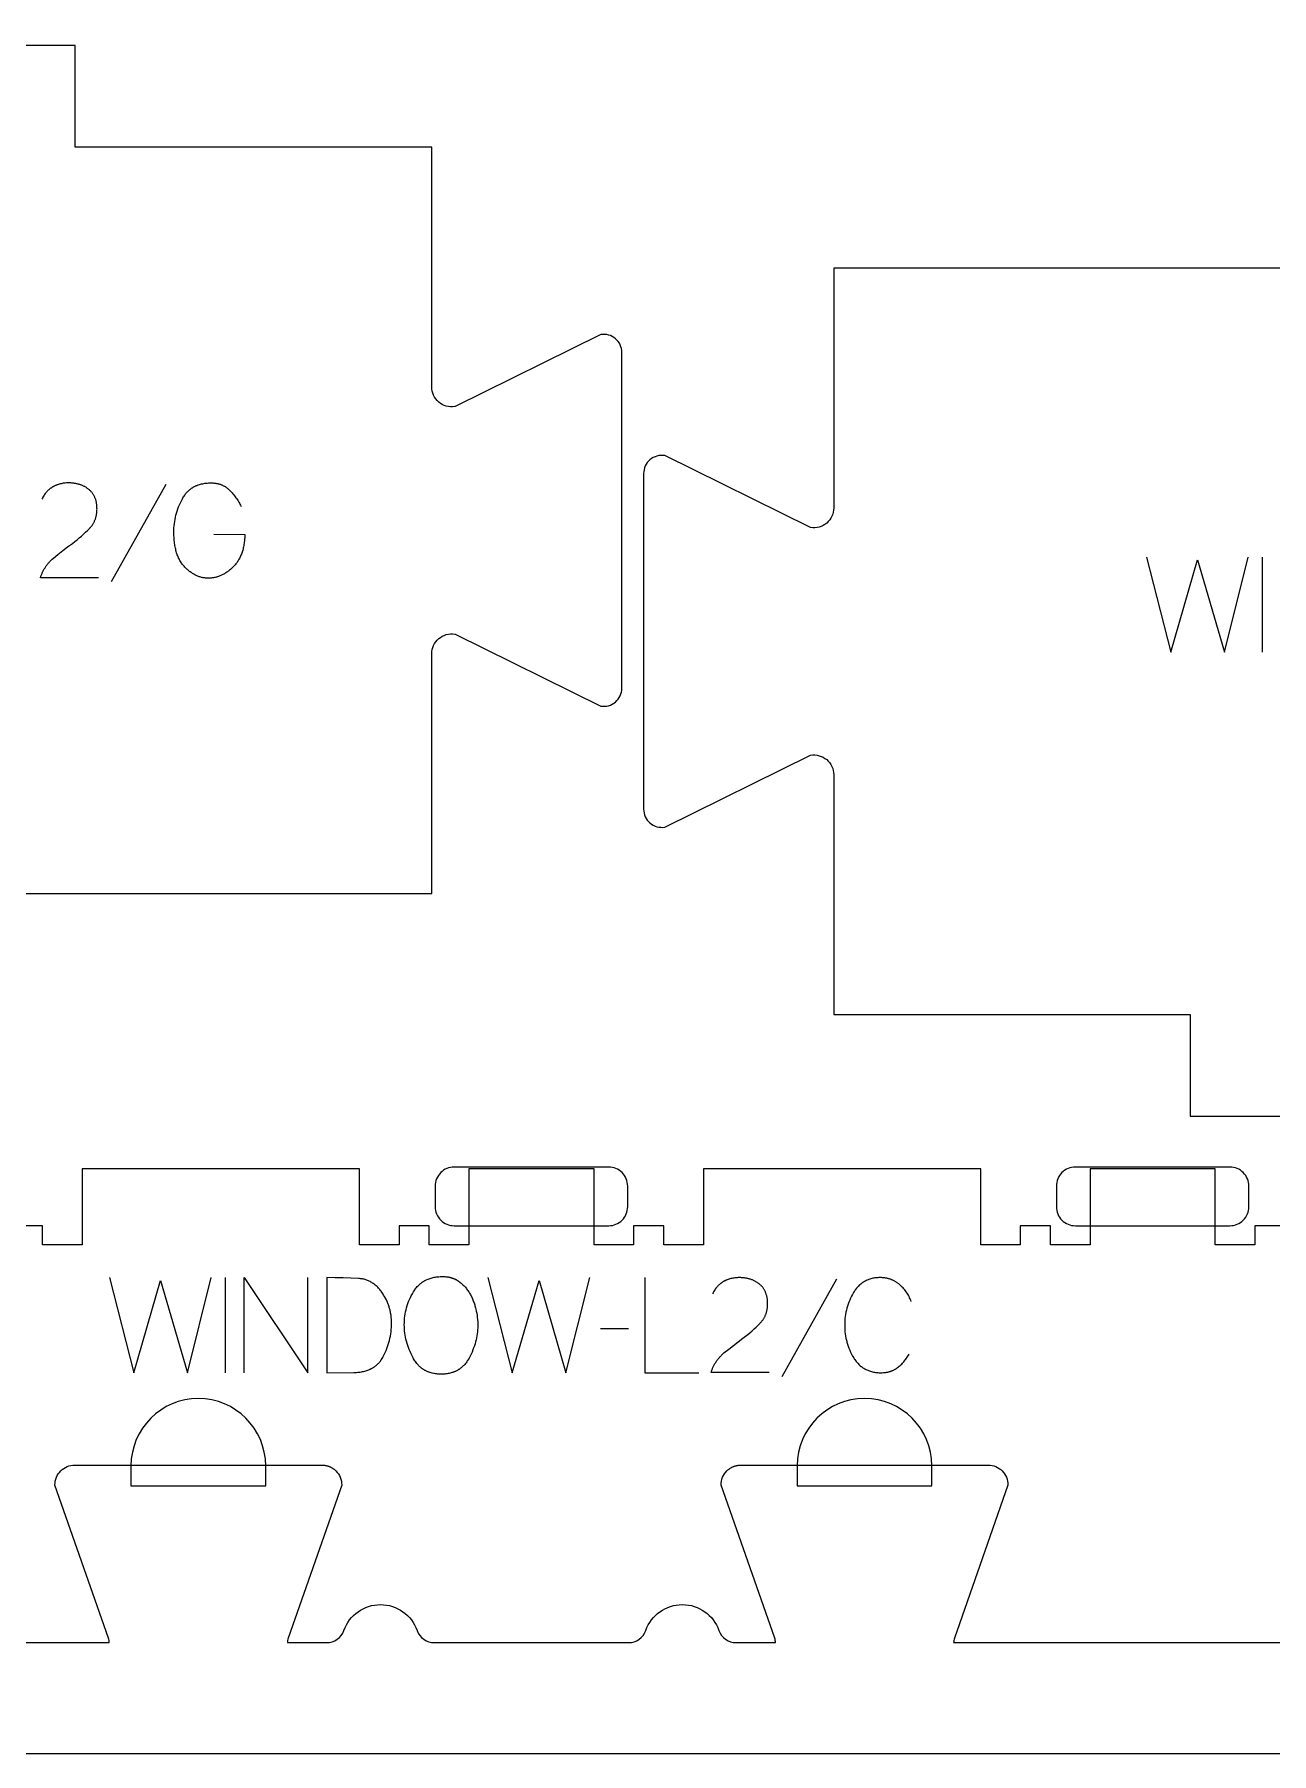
# Model space of a CAD drawing. Extents: x 0 to 4485, y 0 to 8771.
# Drawn here: x 824 to 1214, y 3763 to 4305 of the extents above; entities that cross this region are included whole.
import ezdxf

# ---------------------------------------------------------------- set-up
doc = ezdxf.new("R2010")
doc.units = 0
for name, color, linetype in [('0_SHEET_SPRUCEPLY_2440X122', 1, 'CONTINUOUS'), ('1_ANYTOOL_1MMDEEP_LABELS_S', 2, 'CONTINUOUS'), ('4_ANYTOOL_CUTTHROUGH_OUTSI', 5, 'CONTINUOUS'), ('5_ANYTOOL_HALF_MILL_9MM_IN', 3, 'CONTINUOUS')]:
    doc.layers.add(name, color=color, linetype=linetype)

msp = doc.modelspace()

# ---------------------------------------------------------------- linework, layer by layer
at = {"layer": '0_SHEET_SPRUCEPLY_2440X122'}
msp.add_lwpolyline([(371.7, 4982.59), (371.7, 3762.59), (2811.7, 3762.59), (2811.7, 4982.59)], close=True, dxfattribs=at)
at = {"layer": '1_ANYTOOL_1MMDEEP_LABELS_S', "color": 2}
for points in [[(843.81, 4133.44), (825.51, 4133.49), (825.65, 4133.94), (825.73, 4134.17), (825.81, 4134.39), (825.9, 4134.61), (825.99, 4134.83), (826.08, 4135.04), (826.18, 4135.25), (826.28, 4135.46), (826.38, 4135.67), (826.49, 4135.88), (826.6, 4136.08), (826.71, 4136.28), (826.83, 4136.48), (826.95, 4136.67), (827.08, 4136.87), (827.2, 4137.06), (827.34, 4137.25), (827.47, 4137.43), (827.61, 4137.62), (827.75, 4137.8), (827.9, 4137.98), (828.05, 4138.15), (828.2, 4138.33), (828.36, 4138.5), (828.52, 4138.67), (828.68, 4138.84), (828.85, 4139), (829.02, 4139.16), (829.2, 4139.32), (829.56, 4139.64), (831.03, 4140.85), (832.52, 4142.04), (834.03, 4143.2), (835.56, 4144.33), (836.31, 4144.89), (837.04, 4145.46), (837.76, 4146.04), (838.44, 4146.62), (839.11, 4147.22), (839.76, 4147.82), (840.38, 4148.43), (840.98, 4149.04), (841.12, 4149.2), (841.26, 4149.36), (841.4, 4149.52), (841.53, 4149.68), (841.66, 4149.85), (841.78, 4150.02), (841.9, 4150.19), (842.01, 4150.36), (842.12, 4150.53), (842.22, 4150.71), (842.32, 4150.89), (842.41, 4151.07), (842.5, 4151.25), (842.59, 4151.44), (842.67, 4151.63), (842.75, 4151.82), (842.82, 4152.01), (842.88, 4152.21), (842.95, 4152.4), (843, 4152.6), (843.06, 4152.8), (843.11, 4153.01), (843.15, 4153.21), (843.19, 4153.42), (843.22, 4153.63), (843.25, 4153.85), (843.28, 4154.06), (843.3, 4154.28), (843.31, 4154.5), (843.33, 4154.72), (843.33, 4154.95), (843.34, 4155.17), (843.33, 4155.42), (843.33, 4155.67), (843.31, 4155.91), (843.3, 4156.15), (843.27, 4156.38), (843.25, 4156.61), (843.21, 4156.84), (843.18, 4157.07), (843.14, 4157.29), (843.09, 4157.5), (843.04, 4157.71), (842.98, 4157.92), (842.92, 4158.13), (842.85, 4158.33), (842.78, 4158.52), (842.7, 4158.72), (842.62, 4158.91), (842.54, 4159.09), (842.44, 4159.28), (842.35, 4159.45), (842.25, 4159.63), (842.14, 4159.8), (842.03, 4159.97), (841.91, 4160.13), (841.79, 4160.29), (841.67, 4160.45), (841.54, 4160.6), (841.4, 4160.75), (841.26, 4160.89), (841.11, 4161.03), (840.96, 4161.17), (840.81, 4161.3), (840.65, 4161.43), (840.49, 4161.55), (840.32, 4161.68), (840.15, 4161.79), (839.98, 4161.91), (839.81, 4162.01), (839.64, 4162.12), (839.46, 4162.22), (839.28, 4162.32), (839.1, 4162.41), (838.91, 4162.5), (838.72, 4162.58), (838.53, 4162.66), (838.34, 4162.74), (838.14, 4162.81), (837.95, 4162.88), (837.75, 4162.94), (837.54, 4163), (837.34, 4163.05), (837.13, 4163.11), (836.92, 4163.15), (836.7, 4163.2), (836.49, 4163.23), (836.27, 4163.27), (836.04, 4163.3), (835.82, 4163.33), (835.59, 4163.35), (835.36, 4163.37), (835.13, 4163.38), (834.9, 4163.39), (834.42, 4163.4), (834.05, 4163.4), (833.69, 4163.38), (833.34, 4163.36), (832.99, 4163.32), (832.65, 4163.28), (832.32, 4163.22), (831.99, 4163.16), (831.67, 4163.08), (831.36, 4163), (831.2, 4162.95), (831.05, 4162.9), (830.9, 4162.85), (830.75, 4162.8), (830.6, 4162.74), (830.46, 4162.68), (830.31, 4162.62), (830.17, 4162.56), (830.03, 4162.49), (829.89, 4162.42), (829.75, 4162.35), (829.61, 4162.28), (829.48, 4162.2), (829.34, 4162.13), (829.21, 4162.04), (829.08, 4161.96), (828.95, 4161.88), (828.83, 4161.79), (828.7, 4161.7), (828.58, 4161.6), (828.45, 4161.51), (828.33, 4161.41), (828.22, 4161.31), (828.1, 4161.2), (827.98, 4161.1), (827.87, 4160.99), (827.76, 4160.88), (827.65, 4160.77), (827.54, 4160.65), (827.43, 4160.53), (827.32, 4160.41), (827.22, 4160.29), (827.02, 4160.03), (826.82, 4159.77), (826.63, 4159.5), (826.45, 4159.21), (826.27, 4158.92), (826.1, 4158.61), (825.94, 4158.3)], [(865.02, 4162.93), (847.84, 4132.16)], [(880.24, 4147.2), (890.01, 4147.16), (889.97, 4146.33), (889.91, 4145.53), (889.87, 4145.13), (889.82, 4144.75), (889.77, 4144.37), (889.71, 4143.99), (889.64, 4143.63), (889.57, 4143.27), (889.49, 4142.91), (889.41, 4142.56), (889.31, 4142.22), (889.21, 4141.89), (889.11, 4141.56), (888.99, 4141.23), (888.88, 4140.92), (888.75, 4140.6), (888.62, 4140.3), (888.48, 4140), (888.33, 4139.71), (888.18, 4139.42), (888.02, 4139.15), (887.86, 4138.87), (887.69, 4138.61), (887.51, 4138.35), (887.32, 4138.09), (887.13, 4137.84), (886.93, 4137.6), (886.73, 4137.37), (886.52, 4137.14), (886.3, 4136.91), (886.08, 4136.7), (885.86, 4136.49), (885.63, 4136.29), (885.41, 4136.09), (885.18, 4135.9), (884.95, 4135.72), (884.72, 4135.54), (884.49, 4135.37), (884.26, 4135.21), (884.03, 4135.06), (883.8, 4134.91), (883.56, 4134.77), (883.32, 4134.63), (883.09, 4134.5), (882.85, 4134.38), (882.61, 4134.27), (882.37, 4134.16), (882.13, 4134.06), (881.88, 4133.97), (881.64, 4133.88), (881.39, 4133.8), (881.14, 4133.72), (880.9, 4133.66), (880.65, 4133.6), (880.4, 4133.54), (880.14, 4133.5), (879.89, 4133.46), (879.64, 4133.42), (879.38, 4133.4), (879.12, 4133.38), (878.87, 4133.36), (878.61, 4133.36), (878.35, 4133.36), (878.09, 4133.37), (877.83, 4133.38), (877.58, 4133.4), (877.33, 4133.43), (877.07, 4133.47), (876.82, 4133.51), (876.57, 4133.56), (876.33, 4133.62), (876.08, 4133.68), (875.83, 4133.75), (875.59, 4133.83), (875.35, 4133.92), (875.11, 4134.01), (874.87, 4134.11), (874.63, 4134.21), (874.4, 4134.33), (874.16, 4134.45), (873.93, 4134.58), (873.69, 4134.71), (873.46, 4134.85), (873.24, 4135), (873.01, 4135.16), (872.78, 4135.32), (872.56, 4135.49), (872.33, 4135.66), (872.11, 4135.85), (871.89, 4136.04), (871.67, 4136.24), (871.45, 4136.44), (871.24, 4136.65), (871.02, 4136.87), (870.81, 4137.1), (870.61, 4137.33), (870.41, 4137.57), (870.22, 4137.82), (870.03, 4138.08), (869.86, 4138.34), (869.69, 4138.61), (869.52, 4138.89), (869.36, 4139.18), (869.21, 4139.48), (869.07, 4139.78), (868.93, 4140.09), (868.8, 4140.41), (868.68, 4140.73), (868.56, 4141.06), (868.45, 4141.4), (868.35, 4141.75), (868.25, 4142.11), (868.16, 4142.47), (868.07, 4142.84), (868, 4143.22), (867.93, 4143.61), (867.86, 4144), (867.81, 4144.4), (867.76, 4144.81), (867.71, 4145.23), (867.65, 4146.08), (867.61, 4146.97), (867.59, 4147.89), (867.6, 4148.56), (867.63, 4149.24), (867.69, 4149.91), (867.76, 4150.58), (867.85, 4151.25), (867.97, 4151.91), (868.11, 4152.57), (868.26, 4153.23), (868.44, 4153.88), (868.64, 4154.53), (868.86, 4155.18), (869.1, 4155.82), (869.36, 4156.46), (869.64, 4157.1), (869.95, 4157.73), (870.27, 4158.36), (870.44, 4158.67), (870.62, 4158.97), (870.81, 4159.26), (871, 4159.54), (871.2, 4159.82), (871.3, 4159.95), (871.4, 4160.08), (871.51, 4160.2), (871.62, 4160.33), (871.73, 4160.45), (871.84, 4160.57), (871.95, 4160.68), (872.07, 4160.8), (872.18, 4160.91), (872.3, 4161.02), (872.42, 4161.13), (872.55, 4161.23), (872.67, 4161.33), (872.8, 4161.43), (872.92, 4161.53), (873.05, 4161.63), (873.18, 4161.72), (873.32, 4161.81), (873.45, 4161.89), (873.59, 4161.98), (873.73, 4162.06), (873.87, 4162.14), (874.01, 4162.22), (874.15, 4162.29), (874.3, 4162.37), (874.44, 4162.44), (874.59, 4162.5), (874.74, 4162.57), (874.9, 4162.63), (875.05, 4162.69), (875.21, 4162.75), (875.36, 4162.81), (875.69, 4162.91), (876.01, 4163), (876.35, 4163.09), (876.69, 4163.16), (877.04, 4163.22), (877.4, 4163.28), (877.76, 4163.32), (878.14, 4163.36), (878.51, 4163.38), (878.9, 4163.4), (879.29, 4163.4), (879.52, 4163.4), (879.74, 4163.39), (879.96, 4163.38), (880.17, 4163.36), (880.38, 4163.34), (880.6, 4163.32), (880.8, 4163.29), (881.01, 4163.26), (881.21, 4163.22), (881.41, 4163.18), (881.61, 4163.13), (881.8, 4163.08), (881.99, 4163.03), (882.18, 4162.97), (882.37, 4162.9), (882.55, 4162.83), (882.74, 4162.76), (882.92, 4162.68), (883.09, 4162.6), (883.27, 4162.51), (883.44, 4162.42), (883.6, 4162.33), (883.77, 4162.23), (883.93, 4162.12), (884.09, 4162.01), (884.25, 4161.9), (884.41, 4161.78), (884.56, 4161.66), (884.71, 4161.53), (884.86, 4161.4), (885, 4161.27), (885.14, 4161.13), (885.42, 4160.84), (885.69, 4160.55), (885.96, 4160.26), (886.22, 4159.96), (886.47, 4159.65), (886.71, 4159.34), (886.95, 4159.03), (887.18, 4158.71), (887.41, 4158.38), (887.63, 4158.06), (887.84, 4157.72), (888.05, 4157.38), (888.25, 4157.04), (888.44, 4156.69), (888.63, 4156.34), (888.81, 4155.99)], [(1174.44, 4139.99), (1182.15, 4109.99), (1190.59, 4139.09), (1199.08, 4109.99), (1206.58, 4139.99)], [(1210.95, 4139.99), (1210.95, 4109.99)], [(847.26, 3912.73), (854.97, 3882.73), (863.41, 3911.83), (871.9, 3882.73), (879.4, 3912.73)], [(883.77, 3912.73), (883.77, 3882.73)], [(889.77, 3882.73), (889.77, 3912.73), (909.83, 3882.73), (909.83, 3912.73)], [(966.66, 3912.73), (974.37, 3882.73), (982.81, 3911.83), (991.3, 3882.73), (998.8, 3912.73)], [(1016.16, 3912.73), (1016.16, 3882.73), (1033.26, 3882.73)], [(1055.41, 3882.77), (1037.11, 3882.82), (1037.26, 3883.27), (1037.34, 3883.5), (1037.42, 3883.72), (1037.51, 3883.94), (1037.59, 3884.16), (1037.69, 3884.37), (1037.78, 3884.58), (1037.88, 3884.79), (1037.99, 3885), (1038.09, 3885.21), (1038.2, 3885.41), (1038.32, 3885.61), (1038.44, 3885.81), (1038.56, 3886), (1038.68, 3886.2), (1038.81, 3886.39), (1038.94, 3886.58), (1039.08, 3886.76), (1039.22, 3886.95), (1039.36, 3887.13), (1039.51, 3887.31), (1039.66, 3887.48), (1039.81, 3887.66), (1039.97, 3887.83), (1040.13, 3888), (1040.29, 3888.17), (1040.46, 3888.33), (1040.63, 3888.49), (1040.8, 3888.65), (1041.16, 3888.97), (1042.64, 3890.18), (1044.13, 3891.37), (1045.64, 3892.53), (1047.16, 3893.66), (1047.92, 3894.22), (1048.65, 3894.79), (1049.36, 3895.37), (1050.05, 3895.95), (1050.72, 3896.55), (1051.36, 3897.15), (1051.98, 3897.76), (1052.58, 3898.37), (1052.73, 3898.53), (1052.87, 3898.69), (1053.01, 3898.85), (1053.14, 3899.01), (1053.26, 3899.18), (1053.39, 3899.35), (1053.5, 3899.52), (1053.62, 3899.69), (1053.72, 3899.86), (1053.83, 3900.04), (1053.93, 3900.22), (1054.02, 3900.4), (1054.11, 3900.58), (1054.2, 3900.77), (1054.28, 3900.96), (1054.35, 3901.15), (1054.42, 3901.34), (1054.49, 3901.54), (1054.55, 3901.73), (1054.61, 3901.93), (1054.66, 3902.14), (1054.71, 3902.34), (1054.75, 3902.55), (1054.79, 3902.75), (1054.83, 3902.96), (1054.86, 3903.18), (1054.88, 3903.39), (1054.9, 3903.61), (1054.92, 3903.83), (1054.93, 3904.05), (1054.94, 3904.28), (1054.94, 3904.5), (1054.94, 3904.75), (1054.93, 3905), (1054.92, 3905.24), (1054.9, 3905.48), (1054.88, 3905.71), (1054.85, 3905.95), (1054.82, 3906.17), (1054.78, 3906.4), (1054.74, 3906.62), (1054.69, 3906.83), (1054.64, 3907.04), (1054.59, 3907.25), (1054.52, 3907.46), (1054.46, 3907.66), (1054.39, 3907.86), (1054.31, 3908.05), (1054.23, 3908.24), (1054.14, 3908.42), (1054.05, 3908.61), (1053.95, 3908.79), (1053.85, 3908.96), (1053.75, 3909.13), (1053.63, 3909.3), (1053.52, 3909.46), (1053.4, 3909.62), (1053.27, 3909.78), (1053.14, 3909.93), (1053.01, 3910.08), (1052.86, 3910.22), (1052.72, 3910.36), (1052.57, 3910.5), (1052.41, 3910.63), (1052.25, 3910.76), (1052.09, 3910.89), (1051.93, 3911.01), (1051.76, 3911.12), (1051.59, 3911.24), (1051.42, 3911.35), (1051.24, 3911.45), (1051.07, 3911.55), (1050.89, 3911.65), (1050.7, 3911.74), (1050.52, 3911.83), (1050.33, 3911.91), (1050.14, 3911.99), (1049.95, 3912.07), (1049.75, 3912.14), (1049.55, 3912.21), (1049.35, 3912.27), (1049.15, 3912.33), (1048.94, 3912.38), (1048.73, 3912.44), (1048.52, 3912.48), (1048.31, 3912.53), (1048.09, 3912.57), (1047.87, 3912.6), (1047.65, 3912.63), (1047.43, 3912.66), (1047.2, 3912.68), (1046.97, 3912.7), (1046.74, 3912.71), (1046.5, 3912.72), (1046.03, 3912.73), (1045.66, 3912.73), (1045.3, 3912.71), (1044.95, 3912.69), (1044.6, 3912.65), (1044.26, 3912.61), (1043.93, 3912.55), (1043.6, 3912.49), (1043.28, 3912.41), (1042.96, 3912.33), (1042.81, 3912.28), (1042.66, 3912.23), (1042.51, 3912.18), (1042.36, 3912.13), (1042.21, 3912.07), (1042.06, 3912.01), (1041.92, 3911.95), (1041.77, 3911.89), (1041.63, 3911.82), (1041.49, 3911.76), (1041.35, 3911.68), (1041.22, 3911.61), (1041.08, 3911.53), (1040.95, 3911.46), (1040.82, 3911.38), (1040.69, 3911.29), (1040.56, 3911.21), (1040.43, 3911.12), (1040.31, 3911.03), (1040.18, 3910.93), (1040.06, 3910.84), (1039.94, 3910.74), (1039.82, 3910.64), (1039.7, 3910.53), (1039.59, 3910.43), (1039.47, 3910.32), (1039.36, 3910.21), (1039.25, 3910.1), (1039.14, 3909.98), (1039.04, 3909.86), (1038.93, 3909.74), (1038.83, 3909.62), (1038.62, 3909.36), (1038.43, 3909.1), (1038.24, 3908.83), (1038.05, 3908.54), (1037.88, 3908.25), (1037.71, 3907.95), (1037.54, 3907.63)], [(1076.63, 3912.26), (1059.44, 3881.49)], [(1100.24, 3905.23), (1100.08, 3905.63), (1099.91, 3906.03), (1099.73, 3906.41), (1099.54, 3906.79), (1099.34, 3907.16), (1099.13, 3907.51), (1098.91, 3907.86), (1098.68, 3908.2), (1098.44, 3908.54), (1098.19, 3908.86), (1097.93, 3909.17), (1097.67, 3909.48), (1097.39, 3909.77), (1097.1, 3910.06), (1096.8, 3910.34), (1096.49, 3910.61), (1096.33, 3910.74), (1096.17, 3910.87), (1096.01, 3910.99), (1095.85, 3911.11), (1095.68, 3911.22), (1095.51, 3911.33), (1095.34, 3911.44), (1095.17, 3911.54), (1094.99, 3911.64), (1094.82, 3911.73), (1094.64, 3911.82), (1094.46, 3911.9), (1094.27, 3911.98), (1094.09, 3912.06), (1093.9, 3912.13), (1093.71, 3912.2), (1093.52, 3912.27), (1093.32, 3912.33), (1093.13, 3912.38), (1092.93, 3912.43), (1092.73, 3912.48), (1092.53, 3912.52), (1092.32, 3912.56), (1092.12, 3912.6), (1091.91, 3912.63), (1091.7, 3912.66), (1091.48, 3912.68), (1091.27, 3912.7), (1091.05, 3912.71), (1090.83, 3912.72), (1090.61, 3912.73), (1090.38, 3912.73), (1090.04, 3912.73), (1089.7, 3912.71), (1089.37, 3912.69), (1089.04, 3912.66), (1088.72, 3912.62), (1088.41, 3912.57), (1088.1, 3912.51), (1087.79, 3912.44), (1087.49, 3912.36), (1087.19, 3912.27), (1086.9, 3912.18), (1086.62, 3912.07), (1086.34, 3911.96), (1086.2, 3911.9), (1086.07, 3911.83), (1085.93, 3911.77), (1085.8, 3911.7), (1085.67, 3911.63), (1085.54, 3911.56), (1085.41, 3911.48), (1085.28, 3911.41), (1085.15, 3911.33), (1085.03, 3911.25), (1084.9, 3911.16), (1084.78, 3911.08), (1084.66, 3910.99), (1084.54, 3910.9), (1084.3, 3910.71), (1084.07, 3910.51), (1083.84, 3910.31), (1083.62, 3910.09), (1083.41, 3909.87), (1083.2, 3909.63), (1082.99, 3909.39), (1082.79, 3909.14), (1082.6, 3908.88), (1082.41, 3908.61), (1082.23, 3908.33), (1082.05, 3908.04), (1081.71, 3907.45), (1081.39, 3906.85), (1081.09, 3906.25), (1080.82, 3905.63), (1080.57, 3905.02), (1080.34, 3904.39), (1080.13, 3903.76), (1079.94, 3903.12), (1079.78, 3902.47), (1079.64, 3901.81), (1079.52, 3901.15), (1079.42, 3900.48), (1079.34, 3899.8), (1079.28, 3899.12), (1079.25, 3898.43), (1079.24, 3897.73), (1079.25, 3897.03), (1079.29, 3896.34), (1079.34, 3895.66), (1079.42, 3894.98), (1079.52, 3894.31), (1079.64, 3893.65), (1079.79, 3893), (1079.87, 3892.67), (1079.95, 3892.35), (1080.05, 3892.03), (1080.14, 3891.71), (1080.25, 3891.39), (1080.35, 3891.07), (1080.47, 3890.76), (1080.59, 3890.45), (1080.84, 3889.83), (1081.12, 3889.22), (1081.42, 3888.61), (1081.75, 3888.01), (1082.09, 3887.42), (1082.27, 3887.14), (1082.46, 3886.86), (1082.65, 3886.59), (1082.85, 3886.32), (1083.05, 3886.07), (1083.26, 3885.83), (1083.48, 3885.6), (1083.7, 3885.37), (1083.93, 3885.16), (1084.16, 3884.95), (1084.4, 3884.75), (1084.52, 3884.66), (1084.64, 3884.56), (1084.77, 3884.47), (1084.89, 3884.39), (1085.02, 3884.3), (1085.15, 3884.22), (1085.28, 3884.13), (1085.41, 3884.06), (1085.54, 3883.98), (1085.68, 3883.9), (1085.81, 3883.83), (1085.95, 3883.76), (1086.23, 3883.63), (1086.51, 3883.51), (1086.8, 3883.39), (1087.1, 3883.29), (1087.4, 3883.19), (1087.7, 3883.1), (1088.02, 3883.02), (1088.34, 3882.96), (1088.66, 3882.9), (1088.99, 3882.85), (1089.33, 3882.8), (1089.67, 3882.77), (1090.02, 3882.75), (1090.37, 3882.74), (1090.73, 3882.73), (1091.11, 3882.74), (1091.48, 3882.76), (1091.67, 3882.77), (1091.85, 3882.79), (1092.03, 3882.81), (1092.21, 3882.83), (1092.39, 3882.86), (1092.56, 3882.89), (1092.74, 3882.92), (1092.91, 3882.96), (1093.08, 3883), (1093.25, 3883.04), (1093.41, 3883.09), (1093.58, 3883.14), (1093.74, 3883.19), (1093.9, 3883.25), (1094.06, 3883.31), (1094.22, 3883.37), (1094.37, 3883.43), (1094.52, 3883.5), (1094.68, 3883.57), (1094.83, 3883.65), (1094.97, 3883.73), (1095.12, 3883.81), (1095.26, 3883.89), (1095.4, 3883.98), (1095.55, 3884.07), (1095.68, 3884.16), (1095.82, 3884.26), (1095.96, 3884.36), (1096.22, 3884.57), (1096.48, 3884.78), (1096.73, 3885), (1096.98, 3885.23), (1097.23, 3885.47), (1097.47, 3885.71), (1097.7, 3885.97), (1097.93, 3886.22), (1098.15, 3886.49), (1098.37, 3886.76), (1098.58, 3887.04), (1098.78, 3887.33), (1098.98, 3887.63), (1099.18, 3887.93), (1099.37, 3888.24), (1099.56, 3888.56)], [(1011.01, 3896.62), (1002.23, 3896.53)]]:
    msp.add_lwpolyline(points, dxfattribs=at)
for points in [[(915.87, 3912.73), (915.87, 3882.73), (924.4, 3882.82), (924.81, 3882.83), (925.21, 3882.85), (925.61, 3882.88), (926, 3882.91), (926.38, 3882.96), (926.75, 3883.02), (927.11, 3883.09), (927.47, 3883.16), (927.82, 3883.25), (928.16, 3883.34), (928.49, 3883.45), (928.81, 3883.56), (929.13, 3883.69), (929.29, 3883.75), (929.44, 3883.82), (929.59, 3883.89), (929.74, 3883.96), (929.89, 3884.04), (930.03, 3884.11), (930.18, 3884.19), (930.32, 3884.27), (930.46, 3884.36), (930.6, 3884.45), (930.73, 3884.53), (930.87, 3884.63), (931, 3884.72), (931.13, 3884.82), (931.26, 3884.91), (931.38, 3885.02), (931.51, 3885.12), (931.63, 3885.22), (931.75, 3885.33), (931.87, 3885.44), (931.98, 3885.55), (932.1, 3885.67), (932.21, 3885.79), (932.32, 3885.91), (932.43, 3886.03), (932.53, 3886.15), (932.64, 3886.28), (932.74, 3886.41), (932.84, 3886.54), (932.94, 3886.67), (933.04, 3886.81), (933.13, 3886.95), (933.31, 3887.23), (933.49, 3887.53), (933.66, 3887.83), (933.97, 3888.45), (934.27, 3889.07), (934.54, 3889.71), (934.8, 3890.34), (935.03, 3890.98), (935.25, 3891.63), (935.44, 3892.28), (935.62, 3892.94), (935.77, 3893.61), (935.9, 3894.28), (936.01, 3894.95), (936.11, 3895.63), (936.18, 3896.32), (936.23, 3897.01), (936.26, 3897.71), (936.27, 3898.42), (936.26, 3899.01), (936.23, 3899.61), (936.18, 3900.19), (936.11, 3900.77), (936.03, 3901.34), (935.98, 3901.63), (935.92, 3901.91), (935.86, 3902.19), (935.79, 3902.47), (935.72, 3902.75), (935.65, 3903.02), (935.57, 3903.3), (935.48, 3903.57), (935.39, 3903.85), (935.3, 3904.12), (935.2, 3904.38), (935.09, 3904.65), (934.99, 3904.92), (934.87, 3905.18), (934.63, 3905.71), (934.37, 3906.23), (934.08, 3906.74), (933.78, 3907.25), (933.59, 3907.55), (933.39, 3907.85), (933.19, 3908.14), (932.99, 3908.41), (932.78, 3908.68), (932.57, 3908.94), (932.35, 3909.19), (932.13, 3909.44), (931.91, 3909.67), (931.69, 3909.89), (931.46, 3910.1), (931.23, 3910.31), (930.99, 3910.5), (930.75, 3910.69), (930.51, 3910.87), (930.26, 3911.03), (930.02, 3911.19), (929.76, 3911.34), (929.51, 3911.48), (929.25, 3911.61), (928.99, 3911.73), (928.72, 3911.84), (928.45, 3911.95), (928.18, 3912.04), (927.9, 3912.12), (927.62, 3912.2), (927.34, 3912.26), (927.06, 3912.32), (926.77, 3912.37), (926.47, 3912.4), (926.18, 3912.43), (925.88, 3912.45), (923.44, 3912.56), (920.96, 3912.64), (918.44, 3912.7)], [(952.34, 3913.07), (952.71, 3913.07), (953.08, 3913.05), (953.43, 3913.02), (953.78, 3912.98), (953.96, 3912.96), (954.13, 3912.93), (954.3, 3912.9), (954.46, 3912.87), (954.63, 3912.83), (954.79, 3912.79), (954.96, 3912.75), (955.12, 3912.7), (955.27, 3912.66), (955.43, 3912.61), (955.59, 3912.55), (955.74, 3912.5), (955.89, 3912.44), (956.04, 3912.38), (956.19, 3912.31), (956.33, 3912.24), (956.48, 3912.17), (956.62, 3912.1), (956.76, 3912.02), (956.9, 3911.94), (957.04, 3911.86), (957.18, 3911.77), (957.31, 3911.69), (957.44, 3911.6), (957.7, 3911.41), (957.95, 3911.21), (958.2, 3911.01), (958.44, 3910.81), (958.68, 3910.59), (958.91, 3910.38), (959.14, 3910.15), (959.35, 3909.92), (959.57, 3909.68), (959.77, 3909.44), (959.97, 3909.19), (960.17, 3908.93), (960.36, 3908.67), (960.54, 3908.4), (960.72, 3908.13), (960.89, 3907.85), (961.06, 3907.56), (961.22, 3907.27), (961.37, 3906.98), (961.52, 3906.68), (961.66, 3906.38), (961.8, 3906.08), (961.93, 3905.77), (962.06, 3905.46), (962.18, 3905.14), (962.29, 3904.82), (962.4, 3904.5), (962.51, 3904.17), (962.6, 3903.84), (962.7, 3903.51), (962.78, 3903.17), (962.86, 3902.83), (963.01, 3902.15), (963.13, 3901.47), (963.24, 3900.8), (963.33, 3900.14), (963.4, 3899.49), (963.45, 3898.84), (963.47, 3898.2), (963.48, 3897.56), (963.47, 3896.92), (963.44, 3896.28), (963.39, 3895.65), (963.31, 3895.01), (963.21, 3894.37), (963.1, 3893.73), (962.95, 3893.1), (962.79, 3892.46), (962.61, 3891.82), (962.4, 3891.18), (962.18, 3890.55), (961.93, 3889.91), (961.66, 3889.27), (961.37, 3888.63), (961.05, 3888), (960.72, 3887.36), (960.54, 3887.05), (960.36, 3886.74), (960.17, 3886.45), (959.98, 3886.16), (959.78, 3885.89), (959.57, 3885.63), (959.36, 3885.37), (959.14, 3885.13), (959.03, 3885.01), (958.91, 3884.89), (958.8, 3884.78), (958.68, 3884.67), (958.56, 3884.56), (958.44, 3884.46), (958.32, 3884.35), (958.2, 3884.25), (958.07, 3884.15), (957.95, 3884.06), (957.82, 3883.96), (957.69, 3883.87), (957.56, 3883.79), (957.43, 3883.7), (957.29, 3883.62), (957.16, 3883.53), (957.02, 3883.46), (956.88, 3883.38), (956.74, 3883.31), (956.6, 3883.24), (956.46, 3883.17), (956.31, 3883.1), (956.17, 3883.04), (956.02, 3882.98), (955.87, 3882.92), (955.72, 3882.86), (955.56, 3882.81), (955.41, 3882.76), (955.1, 3882.66), (954.78, 3882.58), (954.45, 3882.5), (954.12, 3882.44), (953.78, 3882.38), (953.44, 3882.34), (953.09, 3882.3), (952.73, 3882.28), (952.37, 3882.26), (952, 3882.26), (951.62, 3882.26), (951.24, 3882.28), (950.87, 3882.31), (950.51, 3882.34), (950.15, 3882.39), (949.8, 3882.44), (949.46, 3882.51), (949.13, 3882.58), (948.8, 3882.67), (948.47, 3882.77), (948.32, 3882.82), (948.16, 3882.87), (948, 3882.93), (947.85, 3882.99), (947.7, 3883.05), (947.55, 3883.12), (947.4, 3883.18), (947.25, 3883.25), (947.1, 3883.32), (946.96, 3883.4), (946.82, 3883.48), (946.68, 3883.56), (946.54, 3883.64), (946.4, 3883.72), (946.27, 3883.81), (946.13, 3883.9), (946, 3883.99), (945.87, 3884.09), (945.74, 3884.19), (945.61, 3884.29), (945.49, 3884.39), (945.37, 3884.49), (945.24, 3884.6), (945.12, 3884.71), (945, 3884.82), (944.89, 3884.94), (944.77, 3885.06), (944.66, 3885.18), (944.55, 3885.3), (944.43, 3885.43), (944.22, 3885.68), (944.01, 3885.95), (943.81, 3886.23), (943.61, 3886.52), (943.42, 3886.82), (943.24, 3887.13), (943.06, 3887.45), (942.73, 3888.09), (942.41, 3888.74), (942.12, 3889.39), (941.85, 3890.04), (941.6, 3890.69), (941.38, 3891.34), (941.17, 3891.99), (940.99, 3892.64), (940.83, 3893.29), (940.69, 3893.94), (940.57, 3894.6), (940.47, 3895.25), (940.4, 3895.9), (940.34, 3896.55), (940.31, 3897.21), (940.3, 3897.86), (940.31, 3898.55), (940.34, 3899.24), (940.4, 3899.92), (940.48, 3900.6), (940.58, 3901.27), (940.71, 3901.93), (940.85, 3902.59), (941.02, 3903.24), (941.21, 3903.89), (941.43, 3904.53), (941.67, 3905.17), (941.93, 3905.8), (942.21, 3906.42), (942.51, 3907.04), (942.84, 3907.65), (943.19, 3908.25), (943.38, 3908.55), (943.57, 3908.84), (943.76, 3909.11), (943.97, 3909.38), (944.18, 3909.64), (944.39, 3909.89), (944.62, 3910.13), (944.85, 3910.36), (944.97, 3910.47), (945.08, 3910.58), (945.21, 3910.69), (945.33, 3910.8), (945.45, 3910.9), (945.58, 3911), (945.7, 3911.1), (945.83, 3911.19), (945.96, 3911.28), (946.1, 3911.37), (946.23, 3911.46), (946.37, 3911.55), (946.5, 3911.63), (946.64, 3911.71), (946.78, 3911.79), (946.93, 3911.87), (947.07, 3911.94), (947.21, 3912.01), (947.51, 3912.15), (947.81, 3912.28), (948.12, 3912.4), (948.44, 3912.5), (948.76, 3912.6), (949.09, 3912.69), (949.42, 3912.77), (949.76, 3912.84), (950.11, 3912.9), (950.47, 3912.96), (950.83, 3913), (951.2, 3913.03), (951.57, 3913.06), (951.95, 3913.07)]]:
    msp.add_lwpolyline(points, close=True, dxfattribs=at)
at = {"layer": '4_ANYTOOL_CUTTHROUGH_OUTSI', "color": 5}
for points in [[(536.96, 4033.85), (948.96, 4033.85), (948.96, 4109.51), (948.96, 4109.51, -0.463455), (956.23, 4115.68), (956.27, 4115.67), (956.3, 4115.66), (1002.3, 4093), (1002.3, 4093, 0.218803), (1006.92, 4094.29, 0.220464), (1008.96, 4098.68), (1008.96, 4204.51, 0.461531), (1002.3, 4210.19), (956.3, 4187.54), (956.27, 4187.52), (956.23, 4187.51), (956.23, 4187.51, -0.463455), (948.96, 4193.68), (948.96, 4269.35), (836.46, 4269.35), (836.46, 4269.6), (836.46, 4301.35), (536.96, 4301.35)], [(1487.79, 4231.18), (1075.79, 4231.18), (1075.79, 4155.51), (1075.79, 4155.51, -0.463455), (1068.51, 4149.34), (1068.47, 4149.35), (1068.44, 4149.37), (1022.45, 4172.02), (1022.45, 4172.02, 0.461531), (1015.79, 4166.34), (1015.79, 4060.51, 0.461531), (1022.45, 4054.83), (1068.44, 4077.49), (1068.47, 4077.5), (1068.51, 4077.51), (1068.51, 4077.51, -0.463455), (1075.79, 4071.34), (1075.79, 3995.68), (1188.29, 3995.68), (1188.29, 3995.43), (1188.29, 3963.68), (1487.79, 3963.68)], [(708.51, 3797.6), (847.2, 3797.6, 0.061485), (846.97, 3798.99), (830.07, 3847.27), (830.06, 3847.31), (830.06, 3847.35), (830.06, 3847.35, -0.414214), (836.31, 3853.6), (914.31, 3853.6), (914.46, 3853.6), (914.61, 3853.59), (914.76, 3853.58), (914.91, 3853.57), (915.06, 3853.55), (915.21, 3853.53), (915.37, 3853.51), (915.52, 3853.48), (915.67, 3853.45), (915.82, 3853.41), (915.97, 3853.37), (916.12, 3853.33), (916.26, 3853.29), (916.41, 3853.23), (916.56, 3853.18), (916.7, 3853.12), (916.84, 3853.06), (916.98, 3853), (917.12, 3852.93), (917.26, 3852.86), (917.4, 3852.78), (917.53, 3852.7), (917.66, 3852.62), (917.79, 3852.54), (917.92, 3852.45), (918.04, 3852.36), (918.16, 3852.27), (918.28, 3852.17), (918.4, 3852.08), (918.51, 3851.98), (918.62, 3851.87), (918.73, 3851.77, -0.198912), (920.56, 3847.35), (920.56, 3847.31), (920.54, 3847.27), (903.65, 3798.99), (903.65, 3798.99, 0.061485), (903.41, 3797.6), (915.81, 3797.6, 0.317837), (921.23, 3801.43, -0.317837), (932.78, 3809.6, -0.317837), (944.33, 3801.43, 0.317837), (949.75, 3797.6), (1011.06, 3797.6, 0.317837), (1016.48, 3801.43, -0.317837), (1028.03, 3809.6, -0.317837), (1039.58, 3801.43, 0.317837), (1045, 3797.6), (1057.4, 3797.6, 0.061485), (1057.17, 3798.99), (1040.27, 3847.27), (1040.26, 3847.31), (1040.26, 3847.35), (1040.26, 3847.35, -0.198912), (1042.09, 3851.77), (1042.2, 3851.87), (1042.31, 3851.98), (1042.42, 3852.08), (1042.54, 3852.17), (1042.65, 3852.27), (1042.78, 3852.36), (1042.9, 3852.45), (1043.03, 3852.54), (1043.16, 3852.62), (1043.29, 3852.7), (1043.42, 3852.78), (1043.56, 3852.86), (1043.69, 3852.93), (1043.83, 3853), (1043.97, 3853.06), (1044.12, 3853.12), (1044.26, 3853.18), (1044.41, 3853.23), (1044.55, 3853.29), (1044.7, 3853.33), (1044.85, 3853.37), (1045, 3853.41), (1045.15, 3853.45), (1045.3, 3853.48), (1045.45, 3853.51), (1045.6, 3853.53), (1045.75, 3853.55), (1045.91, 3853.57), (1046.06, 3853.58), (1046.21, 3853.59), (1046.36, 3853.6), (1046.51, 3853.6), (1124.51, 3853.6, -0.414214), (1130.76, 3847.35), (1130.76, 3847.31), (1130.74, 3847.27), (1113.85, 3798.99), (1113.85, 3798.99, 0.061485), (1113.61, 3797.6), (1252.3, 3797.6, 0.061485)]]:
    msp.add_lwpolyline(points, format="xyb", dxfattribs=at)
msp.add_lwpolyline([(1218.16, 3929.1), (1208.66, 3929.1), (1208.66, 3923.1), (1196.16, 3923.1), (1196.16, 3947.1), (1156.66, 3947.1), (1156.66, 3923.1), (1144.16, 3923.1), (1144.16, 3929.1), (1134.66, 3929.1), (1134.66, 3923.1), (1122.16, 3923.1), (1122.16, 3923.35), (1122.16, 3947.1), (1034.66, 3947.1), (1034.66, 3923.35), (1034.66, 3923.1), (1022.16, 3923.1), (1022.16, 3929.1), (1012.66, 3929.1), (1012.66, 3923.1), (1000.16, 3923.1), (1000.16, 3923.35), (1000.16, 3947.1), (960.66, 3947.1), (960.66, 3923.35), (960.66, 3923.1), (948.16, 3923.1), (948.16, 3929.1), (938.66, 3929.1), (938.66, 3923.1), (926.16, 3923.1), (926.16, 3947.1), (838.66, 3947.1), (838.66, 3923.1), (826.16, 3923.1), (826.16, 3929.1), (816.66, 3929.1)], dxfattribs=at)
at = {"layer": '5_ANYTOOL_HALF_MILL_9MM_IN'}
for points in [[(956.03, 3947.6, 0.414214), (950.03, 3941.6), (950.03, 3935.1, 0.414214), (956.03, 3929.1), (1004.78, 3929.1, 0.414214), (1010.78, 3935.1), (1010.78, 3941.6, 0.414214), (1004.78, 3947.6)], [(1152.03, 3947.6, 0.414214), (1146.03, 3941.6), (1146.03, 3935.1, 0.414214), (1152.03, 3929.1), (1200.78, 3929.1, 0.414214), (1206.78, 3935.1), (1206.78, 3941.6, 0.414214), (1200.78, 3947.6)], [(896.56, 3853.35, 1), (854.06, 3853.35), (854.06, 3853.1), (854.06, 3847.1), (896.56, 3847.1), (896.56, 3853.1), (896.56, 3853.35)], [(1106.76, 3853.35, 1), (1064.26, 3853.35), (1064.26, 3853.1), (1064.26, 3847.1), (1106.76, 3847.1), (1106.76, 3853.1), (1106.76, 3853.35)]]:
    msp.add_lwpolyline(points, format="xyb", close=True, dxfattribs=at)

doc.saveas('drawing.dxf')
